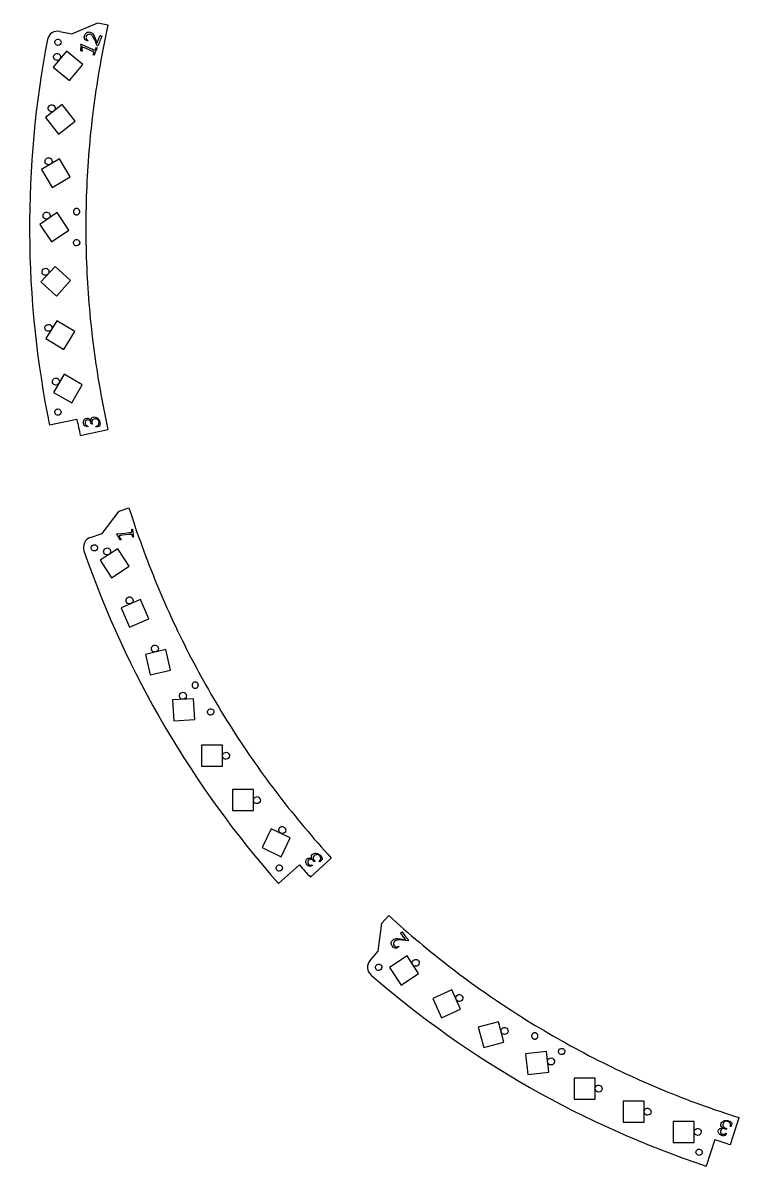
# Model space of a CAD drawing. Header units: millimetres. Extents: x 0 to 573, y 3 to 576.
# Drawn here: x 3.2 to 208, y 19.7 to 346.7 of the extents above; entities that cross this region are included whole.
import ezdxf

# ---------------------------------------------------------------- set-up
doc = ezdxf.new("R2010")
doc.units = ezdxf.units.MM
doc.layers.get('0').update_dxf_attribs({"linetype": 'CONTINUOUS'})
doc.layers.add('labels', color=7, linetype='CONTINUOUS')

msp = doc.modelspace()

# ---------------------------------------------------------------- linework, layer by layer
at = {"color": 7}
for points in [[(17.204769, 343.514729), (24.626243, 346.66423), (27.563712, 346.058333)], [(13.779905, 344.221159), (17.204769, 343.514729)], [(18.677049, 233.258382), (10.865111, 231.59445)], [(19.65961, 228.642751), (27.563461, 230.396295)], [(25.87074, 200.596928), (30.723174, 207.035214), (33.570045, 207.979226)], [(22.551505, 199.496283), (25.87074, 200.596928)], [(82.273944, 105.848271), (76.340574, 100.501295)], [(85.432683, 102.342298), (91.400847, 107.812838)], [(104.83459, 81.159468), (105.817779, 89.161404), (107.811236, 91.402378)], [(102.510372, 78.546664), (104.83459, 81.159468)], [(205.544062, 25.849434), (207.977374, 33.571142)], [(201.055527, 27.306326), (198.590566, 19.709024)]]:
    msp.add_lwpolyline(points, dxfattribs=at)
for points in [[(13.264001, 340.20301)], [(20.33759, 334.798865), (15.693885, 338.598339), (11.89441, 333.954635), (16.538115, 330.15516)], [(13.020197, 335.909733)], [(18.169839, 318.583229), (14.449521, 323.290589), (9.742161, 319.570271), (13.462479, 314.862911)], [(11.475788, 321.21499)], [(16.776879, 302.667615), (13.665135, 307.797629), (8.535121, 304.685885), (11.646865, 299.55587)], [(10.581504, 306.096759)], [(16.389983, 287.413582), (13.039168, 292.390733), (8.062017, 289.039918), (11.412832, 284.062766)], [(9.992123, 290.544851)], [(18.59672, 282.882144)], [(16.894373, 272.966989), (12.46576, 277.015123), (8.417627, 272.58651), (12.84624, 268.538376)], [(9.703591, 274.475506)], [(18.075997, 258.389481), (12.943269, 261.496747), (9.836003, 256.364019), (14.968731, 253.256753)], [(10.534181, 258.448261)], [(20.219393, 243.154786), (15.037964, 246.180143), (12.012607, 240.998714), (17.194036, 237.973356)], [(12.661714, 243.093655)], [(13.264001, 234.45049)], [(33.644072, 191.245966), (30.386784, 196.284822), (25.347928, 193.027534), (28.605216, 187.988678)], [(23.663793, 195.637934)], [(27.324475, 194.495987)], [(39.207207, 176.211252), (36.871498, 181.737956), (31.344793, 179.402248), (33.680502, 173.875543)], [(33.718861, 180.49122)], [(45.451214, 161.564099), (44.108651, 167.411964), (38.260786, 166.069401), (39.603349, 160.221536)], [(40.960958, 166.715326)], [(52.362362, 147.391723), (52.041027, 153.383112), (46.049638, 153.061776), (46.370973, 147.070387)], [(48.991776, 153.221009)], [(56.942497, 148.662968)], [(54.306, 134.06675), (60.306, 134.06675), (60.306, 140.06675), (54.306, 140.06675)], [(61.306, 136.06675)], [(63.126, 121.37675), (69.126, 121.37675), (69.126, 127.37675), (63.126, 127.37675)], [(70.126, 123.37675)], [(77.052446, 108.204012), (79.648738, 113.613196), (74.239554, 116.209488), (71.643262, 110.800304)], [(77.376861, 114.812872)], [(76.540053, 104.053566)], [(111.360153, 71.489281), (116.363468, 74.800903), (113.051847, 79.804218), (108.048532, 76.492596)], [(104.952816, 75.640803)], [(115.541543, 76.854498)], [(122.883955, 62.155125), (128.347625, 64.634705), (125.868045, 70.098375), (120.404375, 67.618794)], [(128.018446, 66.779803)], [(134.967164, 53.619625), (140.753124, 55.207914), (139.164836, 60.993874), (133.378876, 59.405586)], [(140.923307, 57.365609)], [(147.575632, 45.893813), (153.538937, 46.556382), (152.876368, 52.519687), (146.913063, 51.857118)], [(157.260502, 51.598641)], [(154.201536, 48.648463)], [(160.824914, 38.847862), (166.824888, 38.865664), (166.807086, 44.865638), (160.807112, 44.847835)], [(167.815982, 40.868618)], [(174.806, 32.27675), (180.806, 32.27675), (180.806, 38.27675), (174.806, 38.27675)], [(181.806, 34.27675)], [(189.136, 26.49675), (195.136, 26.49675), (195.136, 32.49675), (189.136, 32.49675)], [(196.136, 28.49675)], [(196.537185, 22.764543)]]:
    msp.add_lwpolyline(points, close=True, dxfattribs=at)
for points in [[(11.535302, 343.775182), (10.876456, 343.333278), (10.421328, 342.646597), (10.271, 341.86765)], [(13.779905, 344.221159), (13.002168, 344.377631), (12.194148, 344.217086), (11.535302, 343.775182)], [(27.563712, 346.058333), (25.880231, 338.470439), (24.528288, 330.808994), (23.513033, 323.103188)], [(10.271082, 341.867626), (3.238472, 305.42636), (3.440273, 267.95785), (10.865, 231.59445)], [(12.432509, 340.758595), (12.293206, 341.094902), (12.370206, 341.482008), (12.627604, 341.739406)], [(13.264001, 340.20301), (12.899985, 340.20301), (12.571812, 340.422288), (12.432509, 340.758595)], [(12.627604, 341.739406), (12.885003, 341.996804), (13.272109, 342.073804), (13.608416, 341.934501)], [(13.900397, 340.466614), (13.731614, 340.297831), (13.502695, 340.20301), (13.264001, 340.20301)], [(13.608416, 341.934501), (13.944723, 341.795198), (14.164001, 341.467026), (14.164001, 341.10301)], [(14.164001, 341.10301), (14.164001, 340.864315), (14.069179, 340.635396), (13.900397, 340.466614)], [(12.096317, 336.52705), (11.941536, 336.900724), (12.027092, 337.330842), (12.31309, 337.61684)], [(12.31309, 337.61684), (12.599088, 337.902838), (13.029206, 337.988394), (13.40288, 337.833613)], [(13.40288, 337.833613), (13.776555, 337.678832), (14.020197, 337.314195), (14.020197, 336.909733)], [(14.020197, 336.909733), (14.020197, 336.644517), (13.91484, 336.390163), (13.727304, 336.202626)], [(13.020197, 335.909733), (12.615735, 335.909733), (12.251098, 336.153375), (12.096317, 336.52705)], [(13.727304, 336.202626), (13.539767, 336.01509), (13.285414, 335.909733), (13.020197, 335.909733)], [(10.551909, 321.832306), (10.397128, 322.205981), (10.482683, 322.636099), (10.768681, 322.922097)], [(11.475788, 321.21499), (11.071326, 321.21499), (10.70669, 321.458632), (10.551909, 321.832306)], [(10.768681, 322.922097), (11.054679, 323.208095), (11.484797, 323.29365), (11.858472, 323.138869)], [(12.182895, 321.507883), (11.995359, 321.320347), (11.741005, 321.21499), (11.475788, 321.21499)], [(11.858472, 323.138869), (12.232146, 322.984088), (12.475788, 322.619452), (12.475788, 322.21499)], [(12.475788, 322.21499), (12.475788, 321.949773), (12.370431, 321.695419), (12.182895, 321.507883)], [(23.513033, 323.103188), (22.497779, 315.397383), (21.819213, 307.647216), (21.479921, 299.882226)], [(9.657624, 306.714076), (9.502843, 307.08775), (9.588399, 307.517868), (9.874397, 307.803866)], [(9.874397, 307.803866), (10.160395, 308.089864), (10.590513, 308.17542), (10.964187, 308.020639)], [(10.964187, 308.020639), (11.337862, 307.865858), (11.581504, 307.501222), (11.581504, 307.096759)], [(10.581504, 306.096759), (10.177042, 306.096759), (9.812405, 306.340402), (9.657624, 306.714076)], [(11.288611, 306.389653), (11.101074, 306.202116), (10.84672, 306.096759), (10.581504, 306.096759)], [(11.581504, 307.096759), (11.581504, 306.831543), (11.476147, 306.577189), (11.288611, 306.389653)], [(21.479921, 299.882226), (21.14063, 292.117235), (21.140613, 284.33742), (21.479871, 276.572428)], [(9.068244, 291.162167), (8.913463, 291.535842), (8.999018, 291.96596), (9.285016, 292.251958)], [(9.992123, 290.544851), (9.587661, 290.544851), (9.223025, 290.788493), (9.068244, 291.162167)], [(9.285016, 292.251958), (9.571014, 292.537956), (10.001132, 292.623511), (10.374807, 292.46873)], [(10.374807, 292.46873), (10.748481, 292.313949), (10.992123, 291.949313), (10.992123, 291.544851)], [(10.992123, 291.544851), (10.992123, 291.279634), (10.886766, 291.02528), (10.69923, 290.837744)], [(17.700559, 292.754397), (17.697149, 292.717595), (17.696009, 292.680583), (17.697147, 292.64364)], [(17.697147, 292.64364), (17.698285, 292.606698), (17.701702, 292.569826), (17.707371, 292.533303)], [(17.717556, 292.863895), (17.709649, 292.827791), (17.703969, 292.791199), (17.700559, 292.754397)], [(17.707371, 292.533303), (17.71304, 292.496781), (17.720962, 292.460608), (17.731077, 292.425059)], [(17.747881, 292.970475), (17.735597, 292.935616), (17.725463, 292.9), (17.717556, 292.863895)], [(17.731077, 292.425059), (17.741191, 292.38951), (17.753499, 292.354585), (17.767905, 292.320548)], [(17.791073, 293.07252), (17.774599, 293.039435), (17.760165, 293.005334), (17.747881, 292.970475)], [(17.767905, 292.320548), (17.782311, 292.286512), (17.798817, 292.253364), (17.817297, 292.221356)], [(17.846478, 293.168484), (17.826062, 293.137674), (17.807547, 293.105605), (17.791073, 293.07252)], [(17.817297, 292.221356), (17.835777, 292.189348), (17.856231, 292.158479), (17.878504, 292.128985)], [(17.913255, 293.256912), (17.889209, 293.228845), (17.866893, 293.199294), (17.846478, 293.168484)], [(17.878504, 292.128985), (17.900778, 292.09949), (17.92487, 292.071369), (17.950599, 292.044835)], [(17.990394, 293.336464), (17.96308, 293.311564), (17.937302, 293.28498), (17.913255, 293.256912)], [(17.950599, 292.044835), (17.976328, 292.018301), (18.003694, 291.993354), (18.032488, 291.970183)], [(18.076723, 293.405933), (18.046557, 293.384578), (18.017707, 293.361363), (17.990394, 293.336464)], [(18.032488, 291.970183), (18.061283, 291.947012), (18.091507, 291.925617), (18.122931, 291.90616)], [(18.170936, 293.464267), (18.138374, 293.446781), (18.10689, 293.427287), (18.076723, 293.405933)], [(18.122931, 291.90616), (18.154355, 291.886703), (18.186979, 291.869185), (18.220556, 291.853737)], [(18.271602, 293.510581), (18.237138, 293.497229), (18.203498, 293.481752), (18.170936, 293.464267)], [(18.220556, 291.853737), (18.254132, 291.838289), (18.288662, 291.824912), (18.323882, 291.813708)], [(18.377198, 293.544173), (18.341354, 293.535158), (18.306066, 293.523932), (18.271602, 293.510581)], [(18.323882, 291.813708), (18.359103, 291.802503), (18.395015, 291.793471), (18.431345, 291.78668)], [(18.48612, 293.564534), (18.449441, 293.559992), (18.413041, 293.553188), (18.377198, 293.544173)], [(18.431345, 291.78668), (18.467676, 291.779889), (18.504425, 291.775338), (18.541315, 291.773063)], [(18.59672, 293.571356), (18.55976, 293.571356), (18.5228, 293.569076), (18.48612, 293.564534)], [(18.541315, 291.773063), (18.578205, 291.770787), (18.615235, 291.770787), (18.652125, 291.773063)], [(18.707319, 293.564534), (18.67064, 293.569076), (18.63368, 293.571356), (18.59672, 293.571356)], [(18.652125, 291.773063), (18.689014, 291.775338), (18.725764, 291.779889), (18.762094, 291.78668)], [(18.816242, 293.544173), (18.780399, 293.553188), (18.743999, 293.559992), (18.707319, 293.564534)], [(18.762094, 291.78668), (18.798425, 291.793471), (18.834337, 291.802503), (18.869557, 291.813708)], [(18.921837, 293.510581), (18.887373, 293.523932), (18.852086, 293.535158), (18.816242, 293.544173)], [(18.869557, 291.813708), (18.904778, 291.824912), (18.939307, 291.838289), (18.972884, 291.853737)], [(19.022504, 293.464267), (18.989942, 293.481752), (18.956301, 293.497229), (18.921837, 293.510581)], [(18.972884, 291.853737), (19.006461, 291.869185), (19.039085, 291.886703), (19.070509, 291.90616)], [(19.116716, 293.405933), (19.08655, 293.427287), (19.055066, 293.446781), (19.022504, 293.464267)], [(19.070509, 291.90616), (19.101933, 291.925617), (19.132157, 291.947012), (19.160951, 291.970183)], [(19.203046, 293.336464), (19.175732, 293.361363), (19.146883, 293.384578), (19.116716, 293.405933)], [(19.160951, 291.970183), (19.189746, 291.993354), (19.217112, 292.018301), (19.242841, 292.044835)], [(19.280184, 293.256912), (19.256138, 293.28498), (19.23036, 293.311564), (19.203046, 293.336464)], [(19.242841, 292.044835), (19.26857, 292.071369), (19.292662, 292.09949), (19.314935, 292.128985)], [(19.346962, 293.168484), (19.326547, 293.199294), (19.304231, 293.228845), (19.280184, 293.256912)], [(19.314935, 292.128985), (19.337209, 292.158479), (19.357663, 292.189348), (19.376143, 292.221356)], [(19.402367, 293.07252), (19.385892, 293.105605), (19.367377, 293.137674), (19.346962, 293.168484)], [(19.376143, 292.221356), (19.394623, 292.253364), (19.411128, 292.286512), (19.425535, 292.320548)], [(19.445559, 292.970475), (19.433275, 293.005334), (19.418841, 293.039435), (19.402367, 293.07252)], [(19.425535, 292.320548), (19.439941, 292.354585), (19.452248, 292.38951), (19.462363, 292.425059)], [(19.475883, 292.863895), (19.467976, 292.9), (19.457843, 292.935616), (19.445559, 292.970475)], [(19.462363, 292.425059), (19.472478, 292.460608), (19.480399, 292.496781), (19.486069, 292.533303)], [(19.492881, 292.754397), (19.48947, 292.791199), (19.48379, 292.827791), (19.475883, 292.863895)], [(19.486069, 292.533303), (19.491738, 292.569826), (19.495155, 292.606698), (19.496293, 292.64364)], [(19.496293, 292.64364), (19.497431, 292.680583), (19.496291, 292.717595), (19.492881, 292.754397)], [(10.69923, 290.837744), (10.511694, 290.650208), (10.25734, 290.544851), (9.992123, 290.544851)], [(17.960324, 284.41854), (18.217722, 284.675938), (18.604828, 284.752938), (18.941135, 284.613635)], [(18.941135, 284.613635), (19.277442, 284.474333), (19.49672, 284.14616), (19.49672, 283.782144)], [(17.765228, 283.437729), (17.625925, 283.774036), (17.702926, 284.161142), (17.960324, 284.41854)], [(18.59672, 282.882144), (18.232704, 282.882144), (17.904531, 283.101422), (17.765228, 283.437729)], [(19.233116, 283.145748), (19.064333, 282.976965), (18.835415, 282.882144), (18.59672, 282.882144)], [(19.49672, 283.782144), (19.49672, 283.543449), (19.401899, 283.314531), (19.233116, 283.145748)], [(8.779712, 275.092822), (8.624931, 275.466497), (8.710487, 275.896614), (8.996485, 276.182612)], [(9.703591, 274.475506), (9.299129, 274.475506), (8.934493, 274.719148), (8.779712, 275.092822)], [(8.996485, 276.182612), (9.282483, 276.46861), (9.7126, 276.554166), (10.086275, 276.399385)], [(10.410698, 274.768399), (10.223162, 274.580862), (9.968808, 274.475506), (9.703591, 274.475506)], [(10.086275, 276.399385), (10.459949, 276.244604), (10.703591, 275.879968), (10.703591, 275.475506)], [(10.703591, 275.475506), (10.703591, 275.210289), (10.598234, 274.955935), (10.410698, 274.768399)], [(21.479871, 276.572428), (21.819129, 268.807436), (22.497661, 261.057267), (23.512883, 253.351457)], [(9.610302, 259.065577), (9.455521, 259.439252), (9.541077, 259.869369), (9.827075, 260.155367)], [(10.534181, 258.448261), (10.129719, 258.448261), (9.765083, 258.691903), (9.610302, 259.065577)], [(9.827075, 260.155367), (10.113073, 260.441365), (10.54319, 260.526921), (10.916865, 260.37214)], [(11.241288, 258.741154), (11.053752, 258.553618), (10.799398, 258.448261), (10.534181, 258.448261)], [(10.916865, 260.37214), (11.290539, 260.217359), (11.534181, 259.852723), (11.534181, 259.448261)], [(11.534181, 259.448261), (11.534181, 259.183044), (11.428825, 258.92869), (11.241288, 258.741154)], [(23.512883, 253.351457), (24.528104, 245.645647), (25.880014, 237.984196), (27.563461, 230.396295)], [(11.737834, 243.710971), (11.583053, 244.084646), (11.668609, 244.514763), (11.954607, 244.800761)], [(12.661714, 243.093655), (12.257251, 243.093655), (11.892615, 243.337297), (11.737834, 243.710971)], [(11.954607, 244.800761), (12.240605, 245.086759), (12.670723, 245.172315), (13.044397, 245.017534)], [(13.36882, 243.386548), (13.181284, 243.199012), (12.92693, 243.093655), (12.661714, 243.093655)], [(13.044397, 245.017534), (13.418071, 244.862753), (13.661714, 244.498117), (13.661714, 244.093655)], [(13.661714, 244.093655), (13.661714, 243.828438), (13.556357, 243.574084), (13.36882, 243.386548)], [(12.432509, 235.006075), (12.293206, 235.342382), (12.370206, 235.729488), (12.627604, 235.986886)], [(12.627604, 235.986886), (12.885003, 236.244284), (13.272109, 236.321284), (13.608416, 236.181982)], [(13.608416, 236.181982), (13.944723, 236.042679), (14.164001, 235.714506), (14.164001, 235.35049)], [(13.264001, 234.45049), (12.899985, 234.45049), (12.571812, 234.669768), (12.432509, 235.006075)], [(13.900397, 234.714094), (13.731614, 234.545311), (13.502695, 234.45049), (13.264001, 234.45049)], [(14.164001, 235.35049), (14.164001, 235.111795), (14.069179, 234.882877), (13.900397, 234.714094)], [(18.677049, 233.258382), (18.991496, 231.717056), (19.319159, 230.178455), (19.66, 228.64275)], [(33.570045, 207.979226), (35.906055, 200.566177), (38.56596, 193.255199), (41.539627, 186.074148)], [(22.551505, 199.496283), (21.799833, 199.242812), (21.180469, 198.699724), (20.830952, 197.987617)], [(20.830952, 197.987617), (20.481435, 197.27551), (20.430695, 196.453329), (20.69, 195.70365)], [(22.832302, 196.193519), (22.692999, 196.529826), (22.769999, 196.916932), (23.027397, 197.174331)], [(23.663793, 195.637934), (23.299777, 195.637934), (22.971605, 195.857212), (22.832302, 196.193519)], [(23.027397, 197.174331), (23.284796, 197.431729), (23.671902, 197.508729), (24.008209, 197.369426)], [(24.008209, 197.369426), (24.344516, 197.230123), (24.563793, 196.90195), (24.563793, 196.537934)], [(24.563793, 196.537934), (24.563793, 196.29924), (24.468972, 196.070321), (24.30019, 195.901538)], [(26.400595, 195.113304), (26.245814, 195.486978), (26.33137, 195.917096), (26.617368, 196.203094)], [(26.617368, 196.203094), (26.903366, 196.489092), (27.333484, 196.574648), (27.707158, 196.419867)], [(27.707158, 196.419867), (28.080832, 196.265086), (28.324475, 195.90045), (28.324475, 195.495987)], [(20.689542, 195.703652), (32.819973, 160.628425), (51.729168, 128.280819), (76.341, 100.50175)], [(24.30019, 195.901538), (24.131407, 195.732756), (23.902488, 195.637934), (23.663793, 195.637934)], [(27.324475, 194.495987), (26.920012, 194.495987), (26.555376, 194.73963), (26.400595, 195.113304)], [(28.031581, 194.788881), (27.844045, 194.601344), (27.589691, 194.495987), (27.324475, 194.495987)], [(28.324475, 195.495987), (28.324475, 195.230771), (28.219118, 194.976417), (28.031581, 194.788881)], [(41.539627, 186.074148), (44.513294, 178.893097), (47.800721, 171.841974), (51.389382, 164.947649)], [(32.794982, 181.108536), (32.640201, 181.482211), (32.725756, 181.912329), (33.011754, 182.198327)], [(33.718861, 180.49122), (33.314399, 180.49122), (32.949763, 180.734862), (32.794982, 181.108536)], [(33.011754, 182.198327), (33.297752, 182.484325), (33.72787, 182.56988), (34.101545, 182.415099)], [(34.425968, 180.784113), (34.238432, 180.596577), (33.984078, 180.49122), (33.718861, 180.49122)], [(34.101545, 182.415099), (34.475219, 182.260318), (34.718861, 181.895682), (34.718861, 181.49122)], [(34.718861, 181.49122), (34.718861, 181.226003), (34.613504, 180.971649), (34.425968, 180.784113)], [(40.037079, 167.332643), (39.882298, 167.706317), (39.967853, 168.136435), (40.253851, 168.422433)], [(40.960958, 166.715326), (40.556496, 166.715326), (40.19186, 166.958969), (40.037079, 167.332643)], [(40.253851, 168.422433), (40.539849, 168.708431), (40.969967, 168.793987), (41.343642, 168.639206)], [(41.960958, 167.715326), (41.960958, 167.163042), (41.513243, 166.715326), (40.960958, 166.715326)], [(41.343642, 168.639206), (41.717316, 168.484425), (41.960958, 168.119789), (41.960958, 167.715326)], [(51.389382, 164.947649), (54.978042, 158.053324), (58.867935, 151.315798), (63.044236, 144.760747)], [(51.599598, 157.316656), (51.597323, 157.279766), (51.597323, 157.242736), (51.599598, 157.205847)], [(51.613215, 157.426626), (51.606424, 157.390295), (51.601873, 157.353546), (51.599598, 157.316656)], [(51.599598, 157.205847), (51.601873, 157.168957), (51.606424, 157.132207), (51.613215, 157.095877)], [(51.640243, 157.534089), (51.629039, 157.498868), (51.620006, 157.462957), (51.613215, 157.426626)], [(51.613215, 157.095877), (51.620006, 157.059546), (51.629039, 157.023635), (51.640243, 156.988414)], [(51.680272, 157.637416), (51.664824, 157.603839), (51.651448, 157.569309), (51.640243, 157.534089)], [(51.640243, 156.988414), (51.651448, 156.953193), (51.664824, 156.918664), (51.680272, 156.885087)], [(51.732695, 157.73504), (51.713239, 157.703616), (51.69572, 157.670992), (51.680272, 157.637416)], [(51.796718, 157.825483), (51.773547, 157.796688), (51.752152, 157.766464), (51.732695, 157.73504)], [(51.87137, 157.907372), (51.844836, 157.881643), (51.819889, 157.854278), (51.796718, 157.825483)], [(51.95552, 157.979467), (51.926025, 157.957194), (51.897904, 157.933101), (51.87137, 157.907372)], [(52.047891, 158.040674), (52.015883, 158.022194), (51.985014, 158.00174), (51.95552, 157.979467)], [(52.147084, 158.090066), (52.113047, 158.07566), (52.079899, 158.059154), (52.047891, 158.040674)], [(52.251594, 158.126894), (52.216045, 158.11678), (52.18112, 158.104473), (52.147084, 158.090066)], [(52.359838, 158.1506), (52.323316, 158.144931), (52.287143, 158.137009), (52.251594, 158.126894)], [(52.470175, 158.160825), (52.433233, 158.159686), (52.396361, 158.15627), (52.359838, 158.1506)], [(52.580932, 158.157412), (52.54413, 158.160822), (52.507118, 158.161963), (52.470175, 158.160825)], [(52.690431, 158.140415), (52.654326, 158.148322), (52.617735, 158.154002), (52.580932, 158.157412)], [(52.79701, 158.11009), (52.762151, 158.122374), (52.726535, 158.132508), (52.690431, 158.140415)], [(52.899055, 158.066898), (52.86597, 158.083373), (52.831869, 158.097807), (52.79701, 158.11009)], [(52.995019, 158.011494), (52.96421, 158.031909), (52.932141, 158.050424), (52.899055, 158.066898)], [(53.083447, 157.944716), (53.05538, 157.968763), (53.025829, 157.991078), (52.995019, 158.011494)], [(53.162999, 157.867577), (53.138099, 157.894891), (53.111515, 157.920669), (53.083447, 157.944716)], [(53.232468, 157.781248), (53.211114, 157.811414), (53.187899, 157.840264), (53.162999, 157.867577)], [(53.290802, 157.687036), (53.273316, 157.719598), (53.253823, 157.751081), (53.232468, 157.781248)], [(53.337116, 157.586369), (53.323764, 157.620833), (53.308287, 157.654474), (53.290802, 157.687036)], [(53.370708, 157.480774), (53.361693, 157.516617), (53.350467, 157.551905), (53.337116, 157.586369)], [(53.337116, 156.936134), (53.350467, 156.970598), (53.361693, 157.005885), (53.370708, 157.041729)], [(53.391069, 157.371851), (53.386527, 157.408531), (53.379723, 157.44493), (53.370708, 157.480774)], [(53.370708, 157.041729), (53.379723, 157.077573), (53.386527, 157.113972), (53.391069, 157.150652)], [(53.397891, 157.261251), (53.397891, 157.298211), (53.395611, 157.335171), (53.391069, 157.371851)], [(53.391069, 157.150652), (53.395611, 157.187332), (53.397891, 157.224292), (53.397891, 157.261251)], [(48.067897, 153.838326), (47.913116, 154.212), (47.998671, 154.642118), (48.284669, 154.928116)], [(48.991776, 153.221009), (48.587314, 153.221009), (48.222678, 153.464651), (48.067897, 153.838326)], [(48.284669, 154.928116), (48.570667, 155.214114), (49.000785, 155.29967), (49.37446, 155.144889)], [(49.37446, 155.144889), (49.748134, 154.990108), (49.991776, 154.625471), (49.991776, 154.221009)], [(49.991776, 154.221009), (49.991776, 153.955793), (49.886419, 153.701439), (49.698883, 153.513902)], [(51.680272, 156.885087), (51.69572, 156.85151), (51.713239, 156.818886), (51.732695, 156.787462)], [(51.732695, 156.787462), (51.752152, 156.756039), (51.773547, 156.725815), (51.796718, 156.69702)], [(51.796718, 156.69702), (51.819889, 156.668225), (51.844836, 156.64086), (51.87137, 156.615131)], [(51.87137, 156.615131), (51.897904, 156.589402), (51.926025, 156.565309), (51.95552, 156.543036)], [(51.95552, 156.543036), (51.985014, 156.520763), (52.015883, 156.500308), (52.047891, 156.481829)], [(52.047891, 156.481829), (52.079899, 156.463349), (52.113047, 156.446843), (52.147084, 156.432436)], [(52.147084, 156.432436), (52.18112, 156.41803), (52.216045, 156.405723), (52.251594, 156.395608)], [(52.251594, 156.395608), (52.287143, 156.385494), (52.323316, 156.377572), (52.359838, 156.371902)], [(52.359838, 156.371902), (52.396361, 156.366233), (52.433233, 156.362816), (52.470175, 156.361678)], [(52.470175, 156.361678), (52.507118, 156.36054), (52.54413, 156.36168), (52.580932, 156.365091)], [(52.580932, 156.365091), (52.617735, 156.368501), (52.654326, 156.374181), (52.690431, 156.382088)], [(52.690431, 156.382088), (52.726535, 156.389995), (52.762151, 156.400129), (52.79701, 156.412412)], [(52.79701, 156.412412), (52.831869, 156.424696), (52.86597, 156.43913), (52.899055, 156.455604)], [(52.899055, 156.455604), (52.932141, 156.472079), (52.96421, 156.490594), (52.995019, 156.511009)], [(52.995019, 156.511009), (53.025829, 156.531425), (53.05538, 156.55374), (53.083447, 156.577787)], [(53.083447, 156.577787), (53.111515, 156.601834), (53.138099, 156.627612), (53.162999, 156.654925)], [(53.162999, 156.654925), (53.187899, 156.682239), (53.211114, 156.711088), (53.232468, 156.741255)], [(53.232468, 156.741255), (53.253823, 156.771421), (53.273316, 156.802905), (53.290802, 156.835467)], [(53.290802, 156.835467), (53.308287, 156.868029), (53.323764, 156.90167), (53.337116, 156.936134)], [(49.698883, 153.513902), (49.511347, 153.326366), (49.256993, 153.221009), (48.991776, 153.221009)], [(56.306101, 150.199364), (56.563499, 150.456762), (56.950605, 150.533763), (57.286912, 150.39446)], [(56.111005, 149.218553), (55.971702, 149.55486), (56.048702, 149.941966), (56.306101, 150.199364)], [(56.942497, 148.662968), (56.578481, 148.662968), (56.250308, 148.882246), (56.111005, 149.218553)], [(57.578893, 148.926572), (57.41011, 148.757789), (57.181192, 148.662968), (56.942497, 148.662968)], [(57.286912, 150.39446), (57.623219, 150.255157), (57.842497, 149.926984), (57.842497, 149.562968)], [(57.842497, 149.562968), (57.842497, 149.324273), (57.747676, 149.095355), (57.578893, 148.926572)], [(63.044236, 144.760747), (67.220538, 138.205696), (71.683249, 131.833118), (76.415362, 125.667302)], [(60.38212, 136.684066), (60.227339, 137.057741), (60.312895, 137.487859), (60.598893, 137.773857)], [(60.598893, 137.773857), (60.884891, 138.059855), (61.315009, 138.14541), (61.688683, 137.990629)], [(61.688683, 137.990629), (62.062358, 137.835848), (62.306, 137.471212), (62.306, 137.06675)], [(61.306, 136.06675), (60.901538, 136.06675), (60.536901, 136.310392), (60.38212, 136.684066)], [(62.013107, 136.359643), (61.82557, 136.172107), (61.571216, 136.06675), (61.306, 136.06675)], [(62.306, 137.06675), (62.306, 136.801533), (62.200643, 136.547179), (62.013107, 136.359643)], [(69.20212, 123.994066), (69.047339, 124.367741), (69.132895, 124.797859), (69.418893, 125.083857)], [(69.418893, 125.083857), (69.704891, 125.369855), (70.135009, 125.45541), (70.508683, 125.300629)], [(70.508683, 125.300629), (70.882358, 125.145848), (71.126, 124.781212), (71.126, 124.37675)], [(71.126, 124.37675), (71.126, 124.111533), (71.020643, 123.857179), (70.833107, 123.669643)], [(76.415362, 125.667302), (81.147474, 119.501485), (86.148988, 113.542428), (91.400847, 107.812838)], [(70.126, 123.37675), (69.721538, 123.37675), (69.356901, 123.620392), (69.20212, 123.994066)], [(70.833107, 123.669643), (70.64557, 123.482107), (70.391216, 123.37675), (70.126, 123.37675)], [(76.452981, 115.430189), (76.2982, 115.803863), (76.383756, 116.233981), (76.669754, 116.519979)], [(77.376861, 114.812872), (76.972399, 114.812872), (76.607762, 115.056515), (76.452981, 115.430189)], [(76.669754, 116.519979), (76.955752, 116.805977), (77.38587, 116.891533), (77.759544, 116.736752)], [(78.083968, 115.105766), (77.896431, 114.918229), (77.642077, 114.812872), (77.376861, 114.812872)], [(77.759544, 116.736752), (78.133219, 116.581971), (78.376861, 116.217335), (78.376861, 115.812872)], [(78.376861, 115.812872), (78.376861, 115.547656), (78.271504, 115.293302), (78.083968, 115.105766)], [(75.708562, 104.609151), (75.569259, 104.945458), (75.646259, 105.332564), (75.903657, 105.589962)], [(75.903657, 105.589962), (76.161055, 105.84736), (76.548161, 105.92436), (76.884468, 105.785057)], [(76.884468, 105.785057), (77.220775, 105.645754), (77.440053, 105.317582), (77.440053, 104.953566)], [(77.440053, 104.953566), (77.440053, 104.714871), (77.345232, 104.485952), (77.176449, 104.31717)], [(82.273944, 105.848271), (83.316921, 104.670754), (84.369979, 103.502204), (85.433, 102.34275)], [(76.540053, 104.053566), (76.176037, 104.053566), (75.847865, 104.272844), (75.708562, 104.609151)], [(77.176449, 104.31717), (77.007667, 104.148387), (76.778748, 104.053566), (76.540053, 104.053566)], [(107.811236, 91.402378), (113.540804, 86.150494), (119.499839, 81.148954), (125.665635, 76.416815)], [(102.510372, 78.546664), (101.985868, 77.951357), (101.720804, 77.171248), (101.77406, 76.37963)], [(114.617664, 77.471814), (114.462883, 77.845489), (114.548439, 78.275607), (114.834437, 78.561605)], [(114.834437, 78.561605), (115.120435, 78.847603), (115.550552, 78.933158), (115.924227, 78.778377)], [(115.924227, 78.778377), (116.297901, 78.623596), (116.541543, 78.25896), (116.541543, 77.854498)], [(101.77406, 76.37963), (101.827317, 75.588013), (102.194484, 74.850438), (102.794, 74.33075)], [(104.121324, 76.196388), (103.982021, 76.532695), (104.059022, 76.919801), (104.31642, 77.177199)], [(104.952816, 75.640803), (104.5888, 75.640803), (104.260627, 75.860081), (104.121324, 76.196388)], [(104.31642, 77.177199), (104.573818, 77.434597), (104.960924, 77.511598), (105.297231, 77.372295)], [(105.589212, 75.904407), (105.420429, 75.735624), (105.191511, 75.640803), (104.952816, 75.640803)], [(105.297231, 77.372295), (105.633538, 77.232992), (105.852816, 76.904819), (105.852816, 76.540803)], [(105.852816, 76.540803), (105.852816, 76.302108), (105.757995, 76.07319), (105.589212, 75.904407)], [(115.541543, 76.854498), (115.137081, 76.854498), (114.772445, 77.09814), (114.617664, 77.471814)], [(116.24865, 77.147391), (116.061114, 76.959855), (115.80676, 76.854498), (115.541543, 76.854498)], [(116.541543, 77.854498), (116.541543, 77.589281), (116.436186, 77.334927), (116.24865, 77.147391)], [(125.665635, 76.416815), (131.831431, 71.684676), (138.203989, 67.221938), (144.759022, 63.045607)], [(102.794179, 74.331168), (130.836948, 50.020042), (163.386562, 31.460491), (198.5906, 19.70875)], [(127.311339, 68.48691), (127.597337, 68.772908), (128.027455, 68.858464), (128.40113, 68.703683)], [(128.40113, 68.703683), (128.774804, 68.548902), (129.018446, 68.184266), (129.018446, 67.779803)], [(127.094567, 67.39712), (126.939786, 67.770794), (127.025341, 68.200912), (127.311339, 68.48691)], [(128.018446, 66.779803), (127.613984, 66.779803), (127.249348, 67.023445), (127.094567, 67.39712)], [(128.725553, 67.072697), (128.538017, 66.88516), (128.283663, 66.779803), (128.018446, 66.779803)], [(129.018446, 67.779803), (129.018446, 67.514587), (128.913089, 67.260233), (128.725553, 67.072697)], [(144.759022, 63.045607), (151.314056, 58.869277), (158.051565, 54.979355), (164.945874, 51.390665)], [(139.999428, 57.982925), (139.844647, 58.3566), (139.930202, 58.786717), (140.2162, 59.072715)], [(140.2162, 59.072715), (140.502198, 59.358713), (140.932316, 59.444269), (141.305991, 59.289488)], [(141.305991, 59.289488), (141.679665, 59.134707), (141.923307, 58.770071), (141.923307, 58.365609)], [(140.923307, 57.365609), (140.518845, 57.365609), (140.154209, 57.609251), (139.999428, 57.982925)], [(141.630414, 57.658502), (141.442878, 57.470965), (141.188524, 57.365609), (140.923307, 57.365609)], [(141.923307, 58.365609), (141.923307, 58.100392), (141.81795, 57.846038), (141.630414, 57.658502)], [(148.662645, 56.970962), (148.661507, 56.93402), (148.662647, 56.897007), (148.666058, 56.860205)], [(148.672869, 57.081299), (148.6672, 57.044777), (148.663783, 57.007904), (148.662645, 56.970962)], [(148.666058, 56.860205), (148.669468, 56.823403), (148.675148, 56.786811), (148.683055, 56.750707)], [(148.696575, 57.189543), (148.686461, 57.153994), (148.678539, 57.117822), (148.672869, 57.081299)], [(148.683055, 56.750707), (148.690962, 56.714603), (148.701096, 56.678986), (148.713379, 56.644127)], [(148.733403, 57.294054), (148.718997, 57.260017), (148.70669, 57.225092), (148.696575, 57.189543)], [(148.713379, 56.644127), (148.725663, 56.609268), (148.740097, 56.575167), (148.756571, 56.542082)], [(148.782795, 57.393247), (148.764316, 57.361238), (148.74781, 57.32809), (148.733403, 57.294054)], [(148.756571, 56.542082), (148.773046, 56.508997), (148.791561, 56.476928), (148.811976, 56.446118)], [(148.844003, 57.485618), (148.82173, 57.456123), (148.801275, 57.425255), (148.782795, 57.393247)], [(148.811976, 56.446118), (148.832392, 56.415308), (148.854707, 56.385758), (148.878754, 56.35769)], [(148.916098, 57.569767), (148.890369, 57.543233), (148.866276, 57.515112), (148.844003, 57.485618)], [(148.878754, 56.35769), (148.902801, 56.329623), (148.928579, 56.303038), (148.955892, 56.278139)], [(148.997987, 57.644419), (148.969192, 57.621248), (148.941827, 57.596301), (148.916098, 57.569767)], [(148.955892, 56.278139), (148.983206, 56.253239), (149.012055, 56.230024), (149.042222, 56.208669)], [(149.088429, 57.708442), (149.057005, 57.688985), (149.026782, 57.66759), (148.997987, 57.644419)], [(149.042222, 56.208669), (149.072388, 56.187315), (149.103872, 56.167821), (149.136434, 56.150336)], [(149.186054, 57.760865), (149.152477, 57.745418), (149.119853, 57.727899), (149.088429, 57.708442)], [(149.136434, 56.150336), (149.168996, 56.13285), (149.202637, 56.117373), (149.237101, 56.104022)], [(149.289381, 57.800894), (149.25416, 57.78969), (149.219631, 57.776313), (149.186054, 57.760865)], [(149.237101, 56.104022), (149.271565, 56.09067), (149.306852, 56.079444), (149.342696, 56.070429)], [(149.396844, 57.827922), (149.360513, 57.821131), (149.324602, 57.812099), (149.289381, 57.800894)], [(149.342696, 56.070429), (149.37854, 56.061414), (149.414939, 56.05461), (149.451619, 56.050068)], [(149.506814, 57.84154), (149.469924, 57.839264), (149.433174, 57.834714), (149.396844, 57.827922)], [(149.451619, 56.050068), (149.488299, 56.045526), (149.525258, 56.043247), (149.562218, 56.043247)], [(149.617623, 57.84154), (149.580733, 57.843815), (149.543703, 57.843815), (149.506814, 57.84154)], [(149.562218, 56.043247), (149.599178, 56.043247), (149.636138, 56.045526), (149.672818, 56.050068)], [(149.727593, 57.827922), (149.691262, 57.834714), (149.654513, 57.839264), (149.617623, 57.84154)], [(149.672818, 56.050068), (149.709498, 56.05461), (149.745897, 56.061414), (149.781741, 56.070429)], [(149.835056, 57.800894), (149.799835, 57.812099), (149.763923, 57.821131), (149.727593, 57.827922)], [(149.781741, 56.070429), (149.817584, 56.079444), (149.852872, 56.09067), (149.887336, 56.104022)], [(149.938383, 57.760865), (149.904806, 57.776313), (149.870276, 57.78969), (149.835056, 57.800894)], [(149.887336, 56.104022), (149.9218, 56.117373), (149.95544, 56.13285), (149.988003, 56.150336)], [(150.036007, 57.708442), (150.004583, 57.727899), (149.971959, 57.745418), (149.938383, 57.760865)], [(149.988003, 56.150336), (150.020565, 56.167821), (150.052048, 56.187315), (150.082215, 56.208669)], [(150.12645, 57.644419), (150.097655, 57.66759), (150.067431, 57.688985), (150.036007, 57.708442)], [(150.082215, 56.208669), (150.112381, 56.230024), (150.141231, 56.253239), (150.168544, 56.278139)], [(150.208339, 57.569767), (150.18261, 57.596301), (150.155244, 57.621248), (150.12645, 57.644419)], [(150.168544, 56.278139), (150.195858, 56.303038), (150.221636, 56.329623), (150.245683, 56.35769)], [(150.280434, 57.485618), (150.258161, 57.515112), (150.234068, 57.543233), (150.208339, 57.569767)], [(150.245683, 56.35769), (150.26973, 56.385758), (150.292045, 56.415308), (150.31246, 56.446118)], [(150.341641, 57.393247), (150.323161, 57.425255), (150.302707, 57.456123), (150.280434, 57.485618)], [(150.31246, 56.446118), (150.332876, 56.476928), (150.351391, 56.508997), (150.367865, 56.542082)], [(150.391033, 57.294054), (150.376627, 57.32809), (150.360121, 57.361238), (150.341641, 57.393247)], [(150.367865, 56.542082), (150.38434, 56.575167), (150.398774, 56.609268), (150.411057, 56.644127)], [(150.427861, 57.189543), (150.417747, 57.225092), (150.40544, 57.260017), (150.391033, 57.294054)], [(150.411057, 56.644127), (150.423341, 56.678986), (150.433475, 56.714603), (150.441382, 56.750707)], [(150.451567, 57.081299), (150.445898, 57.117822), (150.437976, 57.153994), (150.427861, 57.189543)], [(150.441382, 56.750707), (150.449289, 56.786811), (150.454969, 56.823403), (150.458379, 56.860205)], [(150.461791, 56.970962), (150.460653, 57.007904), (150.457237, 57.044777), (150.451567, 57.081299)], [(150.458379, 56.860205), (150.461789, 56.897007), (150.46293, 56.93402), (150.461791, 56.970962)], [(156.42901, 52.154226), (156.289707, 52.490533), (156.366707, 52.877639), (156.624105, 53.135037)], [(156.624105, 53.135037), (156.881504, 53.392435), (157.26861, 53.469435), (157.604917, 53.330132)], [(157.604917, 53.330132), (157.941224, 53.190829), (158.160502, 52.862657), (158.160502, 52.498641)], [(158.160502, 52.498641), (158.160502, 52.259946), (158.06568, 52.031027), (157.896898, 51.862245)], [(153.277657, 49.265779), (153.122876, 49.639454), (153.208432, 50.069571), (153.49443, 50.355569)], [(154.201536, 48.648463), (153.797074, 48.648463), (153.432438, 48.892105), (153.277657, 49.265779)], [(153.49443, 50.355569), (153.780428, 50.641567), (154.210545, 50.727123), (154.58422, 50.572342)], [(154.58422, 50.572342), (154.957894, 50.417561), (155.201536, 50.052925), (155.201536, 49.648463)], [(155.201536, 49.648463), (155.201536, 49.383246), (155.09618, 49.128892), (154.908643, 48.941356)], [(157.260502, 51.598641), (156.896486, 51.598641), (156.568313, 51.817919), (156.42901, 52.154226)], [(157.896898, 51.862245), (157.728115, 51.693462), (157.499196, 51.598641), (157.260502, 51.598641)], [(164.945874, 51.390665), (171.840183, 47.801975), (178.891293, 44.514517), (186.072331, 41.540819)], [(154.908643, 48.941356), (154.721107, 48.753819), (154.466753, 48.648463), (154.201536, 48.648463)], [(166.892103, 41.485935), (166.737322, 41.859609), (166.822878, 42.289727), (167.108876, 42.575725)], [(167.108876, 42.575725), (167.394874, 42.861723), (167.824991, 42.947279), (168.198666, 42.792498)], [(168.198666, 42.792498), (168.57234, 42.637717), (168.815982, 42.27308), (168.815982, 41.868618)], [(167.815982, 40.868618), (167.41152, 40.868618), (167.046884, 41.11226), (166.892103, 41.485935)], [(168.523089, 41.161511), (168.335553, 40.973975), (168.081199, 40.868618), (167.815982, 40.868618)], [(168.815982, 41.868618), (168.815982, 41.603402), (168.710626, 41.349048), (168.523089, 41.161511)], [(186.072331, 41.540819), (193.253369, 38.567121), (200.564335, 35.907184), (207.977374, 33.571142)], [(180.88212, 34.894066), (180.727339, 35.267741), (180.812895, 35.697859), (181.098893, 35.983857)], [(181.098893, 35.983857), (181.384891, 36.269855), (181.815009, 36.35541), (182.188683, 36.200629)], [(182.188683, 36.200629), (182.562358, 36.045848), (182.806, 35.681212), (182.806, 35.27675)], [(181.806, 34.27675), (181.401538, 34.27675), (181.036901, 34.520392), (180.88212, 34.894066)], [(182.513107, 34.569643), (182.32557, 34.382107), (182.071216, 34.27675), (181.806, 34.27675)], [(182.806, 35.27675), (182.806, 35.011533), (182.700643, 34.757179), (182.513107, 34.569643)], [(195.21212, 29.114066), (195.057339, 29.487741), (195.142895, 29.917859), (195.428893, 30.203857)], [(195.428893, 30.203857), (195.714891, 30.489855), (196.145009, 30.57541), (196.518683, 30.420629)], [(196.518683, 30.420629), (196.892358, 30.265848), (197.136, 29.901212), (197.136, 29.49675)], [(197.136, 29.49675), (197.136, 29.231533), (197.030643, 28.977179), (196.843107, 28.789643)], [(196.136, 28.49675), (195.731538, 28.49675), (195.366901, 28.740392), (195.21212, 29.114066)], [(196.843107, 28.789643), (196.65557, 28.602107), (196.401216, 28.49675), (196.136, 28.49675)], [(201.055527, 27.306326), (202.547526, 26.807977), (204.043772, 26.322433), (205.5441, 25.84975)], [(195.705693, 23.320128), (195.56639, 23.656435), (195.64339, 24.043541), (195.900788, 24.300939)], [(196.537185, 22.764543), (196.173169, 22.764543), (195.844996, 22.983821), (195.705693, 23.320128)], [(195.900788, 24.300939), (196.158187, 24.558338), (196.545293, 24.635338), (196.8816, 24.496035)], [(197.173581, 23.028147), (197.004798, 22.859364), (196.775879, 22.764543), (196.537185, 22.764543)], [(196.8816, 24.496035), (197.217907, 24.356732), (197.437185, 24.028559), (197.437185, 23.664543)], [(197.437185, 23.664543), (197.437185, 23.425848), (197.342363, 23.19693), (197.173581, 23.028147)]]:
    msp.add_open_spline(points, degree=3, dxfattribs=at)
at = {"layer": 'labels', "color": 5}
for points in [[(19.845102, 340.485791), (19.919979, 340.555595), (20.25044, 340.402364), (21.950941, 339.650952), (23.111912, 339.137385)], [(21.813706, 341.655885), (21.737407, 341.474792)], [(24.675811, 340.068952), (24.509555, 340.139), (23.873578, 341.616512)], [(24.091025, 341.759111), (24.437442, 340.938473), (24.893997, 342.02208)], [(25.290678, 343.071492), (25.329905, 343.089906)], [(25.837574, 342.87601), (25.842858, 342.838842)], [(20.09777, 338.529993), (19.801061, 338.63059)], [(22.756378, 338.675339), (21.11743, 339.390292)], [(23.556306, 337.411872), (23.363335, 337.493177), (23.451685, 337.728625)], [(23.556443, 337.411966), (23.556306, 337.411872)], [(24.127278, 339.331874), (24.25032, 339.598152), (24.443291, 339.516847)], [(21.849883, 231.16067), (21.060603, 231.33463)], [(21.624378, 231.43449), (21.849886, 231.36039), (21.849883, 231.16067)], [(23.093409, 231.93062), (23.061189, 231.88552), (22.693932, 231.94672)], [(24.16296, 231.04469), (24.08887, 231.22188)], [(30.103729, 200.42208), (30.133653, 200.519968), (30.496461, 200.552497), (32.34484, 200.752005), (33.607068, 200.88763)], [(33.530215, 200.309934), (31.753366, 200.109627)], [(34.389123, 201.563751), (34.362244, 201.855838), (34.570016, 201.881912)], [(34.854416, 199.615667), (34.646645, 199.589593), (34.605731, 199.83771)], [(31.300441, 198.854744), (30.993196, 198.793409)], [(86.058106, 105.663677), (85.28759, 105.419691)], [(85.725864, 105.788037), (85.958212, 105.83662), (86.058106, 105.663677)], [(86.750034, 106.952223), (86.744698, 106.897066), (86.396041, 106.766436)], [(88.11923, 106.719745), (87.966463, 106.836147)], [(111.146983, 86.311382), (111.15065, 86.354561)], [(111.589716, 86.687262), (111.624545, 86.673254)], [(111.683712, 84.616263), (112.567619, 84.505941), (111.85746, 85.443141)], [(110.634449, 82.592434), (110.753136, 82.435802)], [(113.439905, 84.277683), (113.296114, 84.168725), (111.698562, 84.356709)], [(204.367518, 30.546074), (204.390476, 30.495638), (204.153845, 30.208182)], [(205.669516, 31.029341), (205.479015, 31.053763)], [(204.412569, 29.084205), (203.867275, 28.487649)], [(204.062659, 29.025783), (204.239587, 29.184031), (204.412569, 29.084205)]]:
    msp.add_lwpolyline(points, dxfattribs=at)
for points in [[(24.67582, 340.068948)], [(34.854423, 199.615608)], [(113.439826, 84.277622)]]:
    msp.add_lwpolyline(points, close=True, dxfattribs=at)
for points in [[(20.943498, 343.183146), (21.105274, 343.56711), (21.34255, 343.826044), (21.655327, 343.959946)], [(21.861255, 343.345308), (21.636727, 343.260456), (21.471093, 343.09136), (21.364354, 342.838022)], [(21.655327, 343.959946), (21.966958, 344.096661), (22.298921, 344.090802), (22.651215, 343.94237)], [(22.600077, 343.306694), (22.332884, 343.41927), (22.08661, 343.432141), (21.861255, 343.345308)], [(23.21988, 342.811337), (23.022411, 343.05068), (22.81581, 343.215799), (22.600077, 343.306694)], [(22.651215, 343.94237), (22.956013, 343.81395), (23.211509, 343.585111), (23.417704, 343.255852)], [(19.801061, 338.63059), (19.876863, 339.330445), (19.891544, 339.948846), (19.845102, 340.485791)], [(20.94273, 341.928468), (20.848918, 342.142787), (20.802658, 342.351051), (20.803952, 342.55326)], [(20.803952, 342.55326), (20.805255, 342.755472), (20.85177, 342.965434), (20.943498, 343.183146)], [(21.737407, 341.474792), (21.377323, 341.698776), (21.112431, 341.850001), (20.94273, 341.928468)], [(21.364354, 342.838022), (21.294307, 342.671769), (21.260637, 342.508836), (21.263342, 342.349223)], [(21.263342, 342.349223), (21.266038, 342.233887), (21.291278, 342.141683), (21.339062, 342.072611)], [(21.339062, 342.072611), (21.38685, 342.003501), (21.545065, 341.864592), (21.813706, 341.655885)], [(23.873578, 341.616512), (23.634103, 342.176531), (23.416204, 342.574805), (23.21988, 342.811337)], [(23.417704, 343.255852), (23.624735, 342.928577), (23.849175, 342.429664), (24.091025, 341.759111)], [(25.271753, 341.541308), (25.059942, 341.038587), (24.861298, 340.5478), (24.67582, 340.068948)], [(24.893997, 342.02208), (25.087461, 342.481255), (25.219687, 342.831059), (25.290678, 343.071492)], [(25.842858, 342.838842), (25.663922, 342.452783), (25.473554, 342.020271), (25.271753, 341.541308)], [(25.329905, 343.089906), (25.435214, 343.024557), (25.511619, 342.981875), (25.559122, 342.961861)], [(25.559122, 342.961861), (25.596721, 342.946019), (25.689538, 342.917402), (25.837574, 342.87601)], [(20.167025, 338.553226), (20.156179, 338.527484), (20.133094, 338.51974), (20.09777, 338.529993)], [(20.12549, 339.724344), (20.117155, 339.704561), (20.113826, 339.652362), (20.115503, 339.567745)], [(20.115503, 339.567745), (20.122176, 339.168737), (20.134872, 338.891879), (20.153593, 338.737173)], [(20.19851, 339.756516), (20.162255, 339.764557), (20.137915, 339.753833), (20.12549, 339.724344)], [(20.153593, 338.737173), (20.168384, 338.628396), (20.172862, 338.56708), (20.167025, 338.553226)], [(21.11743, 339.390292), (20.565228, 339.62295), (20.258922, 339.745025), (20.19851, 339.756516)], [(23.540255, 338.254135), (23.495484, 338.335936), (23.234191, 338.476338), (22.756378, 338.675339)], [(23.111912, 339.137385), (23.392958, 339.018972), (23.584011, 338.952474), (23.685071, 338.937891)], [(23.451685, 337.728625), (23.556335, 337.999157), (23.585859, 338.174327), (23.540255, 338.254135)], [(23.977257, 338.468692), (23.876355, 338.229207), (23.736084, 337.876965), (23.556443, 337.411966)], [(23.685071, 338.937891), (23.786131, 338.923308), (23.86333, 338.935059), (23.916669, 338.973144)], [(23.916669, 338.973144), (23.968862, 339.014091), (24.039066, 339.133668), (24.127278, 339.331874)], [(24.443291, 339.516847), (24.22016, 339.025891), (24.064815, 338.676506), (23.977257, 338.468692)], [(20.580591, 232.45573), (20.580591, 232.816543), (20.674016, 233.10219), (20.860867, 233.31267)], [(20.699789, 231.82109), (20.620324, 232.007936), (20.580591, 232.219483), (20.580591, 232.45573)], [(20.860867, 233.31267), (21.047717, 233.523143), (21.278595, 233.62838), (21.5535, 233.62838)], [(21.250677, 232.87452), (21.104634, 232.730626), (21.031612, 232.54163), (21.031612, 232.30753)], [(21.031612, 232.30753), (21.031612, 232.152896), (21.065975, 232.003633), (21.134702, 231.85974)], [(21.827335, 233.09359), (21.586793, 233.09359), (21.394574, 233.020566), (21.250677, 232.87452)], [(21.5535, 233.62838), (21.738203, 233.62838), (21.911093, 233.583276), (22.07217, 233.49307)], [(22.468424, 232.84231), (22.305199, 233.00983), (22.091502, 233.09359), (21.827335, 233.09359)], [(22.07217, 233.49307), (22.2311, 233.40287), (22.425467, 233.219243), (22.655272, 232.94219)], [(22.713262, 232.20122), (22.713262, 232.46324), (22.631649, 232.676936), (22.468424, 232.84231)], [(22.655272, 232.94219), (22.655272, 233.079643), (22.682119, 233.22139), (22.735812, 233.36743)], [(22.693932, 231.94672), (22.706819, 232.060546), (22.713262, 232.14538), (22.713262, 232.20122)], [(22.735812, 233.36743), (22.810982, 233.569316), (22.92481, 233.721803), (23.077297, 233.82489)], [(23.180391, 233.14837), (23.01287, 232.995883), (22.929109, 232.794), (22.929109, 232.54272)], [(22.929109, 232.54272), (22.929109, 232.349426), (22.983876, 232.145393), (23.093409, 231.93062)], [(23.077297, 233.82489), (23.227636, 233.93013), (23.409117, 233.98275), (23.621739, 233.98275)], [(23.882689, 233.3771), (23.579863, 233.3771), (23.345764, 233.300856), (23.180391, 233.14837)], [(23.621739, 233.98275), (24.053427, 233.98275), (24.440013, 233.796973), (24.781498, 233.42542)], [(24.720293, 233.10649), (24.520556, 233.286896), (24.241355, 233.3771), (23.882689, 233.3771)], [(25.016676, 232.35264), (25.016676, 232.6748), (24.917882, 232.926083), (24.720293, 233.10649)], [(24.781498, 233.42542), (25.122983, 233.053866), (25.293725, 232.610366), (25.293725, 232.09492)], [(24.932916, 231.87263), (24.988756, 232.00579), (25.016676, 232.165793), (25.016676, 232.35264)], [(21.060603, 231.33463), (20.899525, 231.472083), (20.779254, 231.634236), (20.699789, 231.82109)], [(21.134702, 231.85974), (21.201282, 231.717986), (21.277525, 231.612746), (21.363432, 231.54402)], [(21.363432, 231.54402), (21.399945, 231.516086), (21.486927, 231.479576), (21.624378, 231.43449)], [(24.08887, 231.22188), (24.400287, 231.357186), (24.604318, 231.465646), (24.700965, 231.54726)], [(25.126205, 231.30564), (24.866333, 231.262706), (24.545251, 231.175723), (24.16296, 231.04469)], [(24.700965, 231.54726), (24.797611, 231.63102), (24.874928, 231.739476), (24.932916, 231.87263)], [(25.251845, 231.69867), (25.223925, 231.567656), (25.182045, 231.436646), (25.126205, 231.30564)], [(25.293725, 232.09492), (25.293725, 231.96176), (25.279765, 231.829676), (25.251845, 231.69867)], [(30.993196, 198.793409), (30.708911, 199.437402), (30.412422, 199.980293), (30.103729, 200.42208)], [(30.77445, 199.967327), (30.73905, 199.956166), (30.723343, 199.93471), (30.727328, 199.902959)], [(30.727328, 199.902959), (30.730001, 199.881659), (30.753201, 199.834786), (30.796929, 199.762341)], [(31.753366, 200.109627), (31.158821, 200.035015), (30.832515, 199.987582), (30.77445, 199.967327)], [(30.796929, 199.762341), (31.002216, 199.420126), (31.151641, 199.186705), (31.245204, 199.062079)], [(34.419682, 200.3371), (34.340006, 200.385556), (34.043517, 200.376501), (33.530215, 200.309934)], [(33.607068, 200.88763), (33.909668, 200.925604), (34.108375, 200.963542), (34.203188, 201.001443)], [(34.203188, 201.001443), (34.298001, 201.039344), (34.35898, 201.088123), (34.386126, 201.147781)], [(34.386126, 201.147781), (34.410866, 201.209341), (34.411865, 201.347997), (34.389123, 201.563751)], [(34.605731, 199.83771), (34.561102, 200.124323), (34.499086, 200.290787), (34.419682, 200.3371)], [(34.570016, 201.881912), (34.622223, 201.345162), (34.662367, 200.964911), (34.690446, 200.74116)], [(34.690446, 200.74116), (34.722805, 200.483309), (34.777464, 200.108125), (34.854423, 199.615608)], [(31.245204, 199.062079), (31.312376, 198.975274), (31.346898, 198.92441), (31.348771, 198.909487)], [(31.348771, 198.909487), (31.352249, 198.881771), (31.336139, 198.863524), (31.300441, 198.854744)], [(85.72193, 108.017732), (85.686083, 108.230155), (85.708416, 108.419125), (85.78893, 108.584644)], [(85.864835, 107.609214), (85.796108, 107.728252), (85.748473, 107.864425), (85.72193, 108.017732)], [(85.78893, 108.584644), (85.866508, 108.750955), (85.997367, 108.887267), (86.181508, 108.99358)], [(86.216486, 108.050316), (86.147653, 107.834498), (86.176058, 107.617779), (86.301701, 107.400159)], [(86.181508, 108.99358), (86.555359, 109.209423), (86.983038, 109.241828), (87.464546, 109.090793)], [(86.710331, 108.599552), (86.448075, 108.448138), (86.28346, 108.26506), (86.216486, 108.050316)], [(87.571018, 108.783997), (87.307841, 108.840367), (87.020945, 108.778885), (86.710331, 108.599552)], [(87.464546, 109.090793), (87.946058, 108.939762), (88.315676, 108.641051), (88.5734, 108.194661)], [(88.204625, 108.279338), (88.043545, 108.558337), (87.832343, 108.726557), (87.571018, 108.783997)], [(88.372057, 107.821738), (88.353859, 107.964991), (88.298048, 108.117524), (88.204625, 108.279338)], [(88.5734, 108.194661), (88.63998, 108.079341), (88.693926, 107.957971), (88.735238, 107.830549)], [(84.311339, 106.150587), (84.130932, 106.46306), (84.069016, 106.757149), (84.12559, 107.032854)], [(84.12559, 107.032854), (84.182173, 107.308556), (84.329503, 107.515133), (84.567579, 107.652587)], [(84.731889, 105.660573), (84.569646, 105.782653), (84.429462, 105.945991), (84.311339, 106.150587)], [(84.567579, 107.652587), (84.727534, 107.744937), (84.899812, 107.792321), (85.084415, 107.79474)], [(84.682216, 106.84829), (84.627688, 106.650654), (84.658949, 106.450469), (84.775999, 106.247732)], [(85.072083, 107.32634), (84.863769, 107.20607), (84.733813, 107.04672), (84.682216, 106.84829)], [(85.28759, 105.419691), (85.079364, 105.458189), (84.89413, 105.538483), (84.731889, 105.660573)], [(84.775999, 106.247732), (84.853316, 106.113816), (84.957707, 106.001731), (85.089173, 105.911479)], [(85.752923, 107.42927), (85.527805, 107.492733), (85.300858, 107.458423), (85.072083, 107.32634)], [(85.084415, 107.79474), (85.26715, 107.796088), (85.52729, 107.734246), (85.864835, 107.609214)], [(85.089173, 105.911479), (85.217727, 105.822017), (85.336375, 105.768999), (85.445119, 105.752423)], [(85.445119, 105.752423), (85.490724, 105.746499), (85.584306, 105.75837), (85.725864, 105.788037)], [(86.285506, 106.99649), (86.154496, 107.223406), (85.976968, 107.367666), (85.752923, 107.42927)], [(86.396041, 106.766436), (86.350271, 106.871446), (86.313426, 106.948131), (86.285506, 106.99649)], [(86.301701, 107.400159), (86.398348, 107.232762), (86.547792, 107.08345), (86.750034, 106.952223)], [(87.966463, 106.836147), (88.168507, 107.109036), (88.290977, 107.304978), (88.333872, 107.423975)], [(88.822946, 107.427355), (88.619356, 107.260237), (88.384784, 107.024367), (88.11923, 106.719745)], [(88.333872, 107.423975), (88.375687, 107.544843), (88.388415, 107.67743), (88.372057, 107.821738)], [(88.735238, 107.830549), (88.776554, 107.703121), (88.80579, 107.568723), (88.822946, 107.427355)], [(111.85746, 85.443141), (111.556535, 85.840273), (111.319709, 86.129687), (111.146983, 86.311382)], [(111.15065, 86.354561), (111.259893, 86.413083), (111.335056, 86.457909), (111.37614, 86.48904)], [(111.37614, 86.48904), (111.408659, 86.513681), (111.479851, 86.579755), (111.589716, 86.687262)], [(111.624545, 86.673254), (111.869362, 86.325221), (112.148719, 85.944079), (112.462617, 85.529827)], [(112.462617, 85.529827), (112.792077, 85.095038), (113.117813, 84.677637), (113.439826, 84.277622)], [(108.876704, 82.602434), (108.625069, 82.934518), (108.519464, 83.269472), (108.559889, 83.607296)], [(108.559889, 83.607296), (108.597307, 83.945534), (108.768365, 84.230095), (109.073063, 84.460979)], [(109.35243, 82.166654), (109.177959, 82.268879), (109.019384, 82.414139), (108.876704, 82.602434)], [(109.073063, 84.460979), (109.336677, 84.660731), (109.662604, 84.76758), (110.050844, 84.781526)], [(109.19522, 83.478384), (109.15644, 83.241511), (109.220064, 83.01352), (109.386092, 82.794412)], [(109.598072, 84.098915), (109.366982, 83.923808), (109.232698, 83.716964), (109.19522, 83.478384)], [(109.962897, 81.974437), (109.730389, 82.000348), (109.5269, 82.06442), (109.35243, 82.166654)], [(109.386092, 82.794412), (109.495048, 82.650623), (109.619292, 82.539974), (109.758824, 82.462465)], [(110.336971, 84.387994), (110.030955, 84.336658), (109.784656, 84.240299), (109.598072, 84.098915)], [(109.758824, 82.462465), (109.860052, 82.407138), (109.952523, 82.382894), (110.036237, 82.389735)], [(110.753136, 82.435802), (110.379119, 82.235952), (110.115706, 82.082164), (109.962897, 81.974437)], [(110.036237, 82.389735), (110.119983, 82.396566), (110.319387, 82.464132), (110.634449, 82.592434)], [(110.050844, 84.781526), (110.437787, 84.797183), (110.982076, 84.742095), (111.683712, 84.616263)], [(111.698562, 84.356709), (111.093839, 84.429322), (110.639975, 84.43975), (110.336971, 84.387994)], [(202.854481, 32.029678), (203.070325, 32.40353), (203.424505, 32.645435), (203.917023, 32.755395)], [(203.917023, 32.755395), (204.409541, 32.865354), (204.878995, 32.791472), (205.325385, 32.533749)], [(202.054373, 29.303689), (201.965524, 29.570745), (201.989826, 29.823312), (202.12728, 30.061388)], [(202.12728, 30.061388), (202.21963, 30.221343), (202.345135, 30.348518), (202.503797, 30.442914)], [(202.503797, 30.442914), (202.661375, 30.535449), (202.917584, 30.611962), (203.272423, 30.672454)], [(202.727316, 30.031102), (202.607043, 29.822782), (202.574173, 29.619803), (202.628707, 29.422165)], [(202.718972, 31.479249), (202.703002, 31.662067), (202.748171, 31.845544), (202.854481, 32.029678)], [(202.944404, 30.954789), (202.807148, 31.120828), (202.732004, 31.295648), (202.718972, 31.479249)], [(203.265476, 30.460662), (203.038786, 30.403064), (202.8594, 30.259877), (202.727316, 30.031102)], [(203.272423, 30.672454), (203.153385, 30.74118), (203.044045, 30.835292), (202.944404, 30.954789)], [(203.943092, 30.352146), (203.716176, 30.483156), (203.490304, 30.519328), (203.265476, 30.460662)], [(203.50947, 31.952851), (203.358056, 31.690595), (203.307035, 31.449737), (203.356406, 31.230276)], [(203.356406, 31.230276), (203.404703, 31.008956), (203.537662, 30.835475), (203.755283, 30.709831)], [(204.162625, 32.542929), (203.906521, 32.460158), (203.688803, 32.263465), (203.50947, 31.952851)], [(203.755283, 30.709831), (203.922679, 30.613185), (204.126758, 30.558599), (204.367518, 30.546074)], [(204.153845, 30.208182), (204.061702, 30.276238), (203.99145, 30.324226), (203.943092, 30.352146)], [(204.963668, 32.422676), (204.684669, 32.583756), (204.417655, 32.623841), (204.162625, 32.542929)], [(205.337469, 32.110098), (205.250082, 32.22506), (205.125482, 32.329253), (204.963668, 32.422676)], [(205.325385, 32.533749), (205.440705, 32.467169), (205.548109, 32.389032), (205.647598, 32.299337)], [(205.503281, 31.746534), (205.47906, 31.872116), (205.42379, 31.993304), (205.337469, 32.110098)], [(205.479015, 31.053763), (205.517542, 31.391109), (205.525631, 31.622032), (205.503281, 31.746534)], [(205.647598, 32.299337), (205.747092, 32.20964), (205.83961, 32.107866), (205.925152, 31.994015)], [(205.925152, 31.994015), (205.832396, 31.747491), (205.747184, 31.425933), (205.669516, 31.029341)], [(202.656369, 28.632498), (202.343896, 28.812905), (202.14323, 29.036635), (202.054373, 29.303689)], [(202.628707, 29.422165), (202.680299, 29.223738), (202.807463, 29.066), (203.010199, 28.94895)], [(203.265579, 28.4184), (203.064035, 28.443009), (202.860965, 28.514375), (202.656369, 28.632498)], [(203.010199, 28.94895), (203.144116, 28.871633), (203.290563, 28.826761), (203.449542, 28.814333)], [(203.867275, 28.487649), (203.667697, 28.416876), (203.467132, 28.393793), (203.265579, 28.4184)], [(203.449542, 28.814333), (203.605604, 28.801134), (203.734866, 28.814542), (203.837328, 28.854559)], [(203.837328, 28.854559), (203.879786, 28.872231), (203.954896, 28.929306), (204.062659, 29.025783)]]:
    msp.add_open_spline(points, degree=3, dxfattribs=at)

doc.saveas('drawing.dxf')
